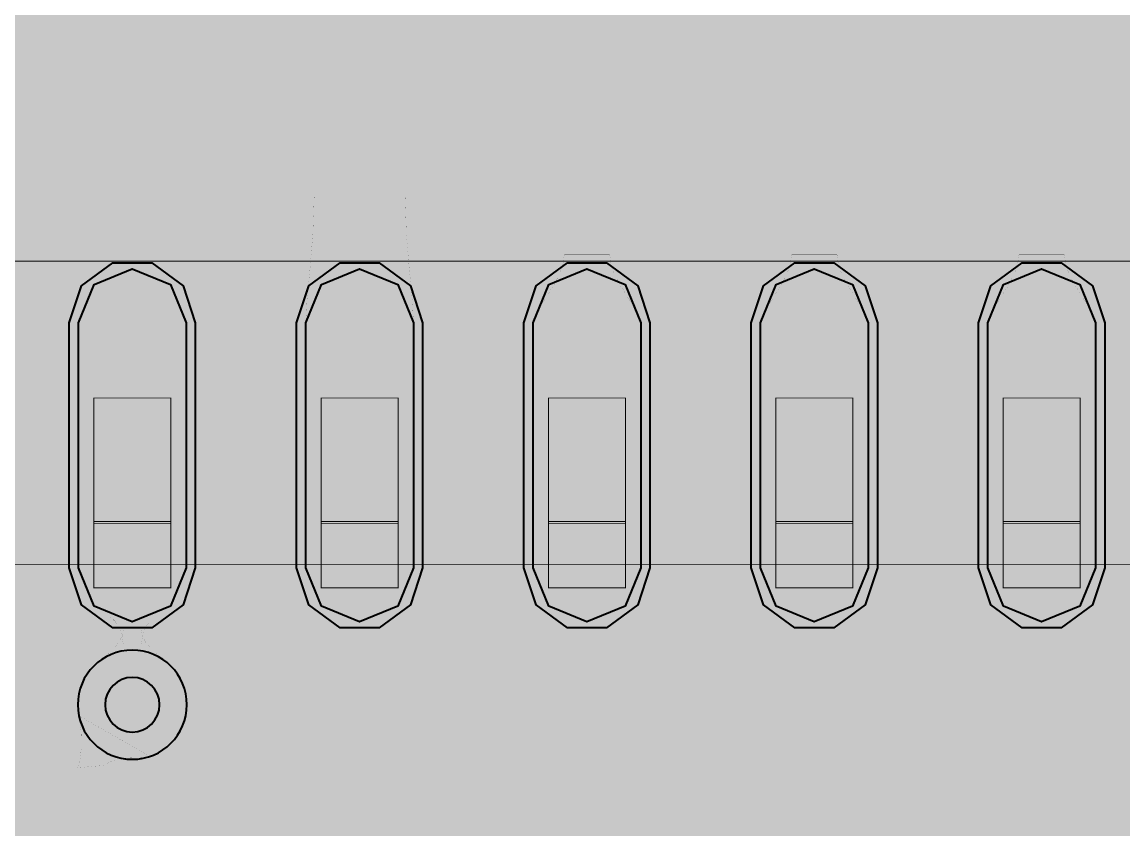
# Model space of a CAD drawing. Header units: millimetres. Extents: x 0 to 100, y -100 to 0.
# Drawn here: x 66.78 to 72.93, y -81.28 to -76.77 of the extents above; entities that cross this region are included whole.
import ezdxf

# ---------------------------------------------------------------- set-up
doc = ezdxf.new("R2010")
doc.units = ezdxf.units.MM
doc.header["$MEASUREMENT"] = 0
for name, color, linetype, true_color in [('Bottom-Layer', 7, 'Continuous', 0x0000ff), ('Component-Shape-Layer', 7, 'Continuous', 0x00cccc), ('Hole-Layer', 7, 'Continuous', 0x222222), ('Inner1', 7, 'Continuous', 0x999966), ('Inner2', 7, 'Continuous', 0x008000), ('Multi-Layer', 7, 'Continuous', 0xc0c0c0), ('Pin-Floating-Layer', 7, 'Continuous', 0xff99ff), ('Pin-Soldering-Layer', 7, 'Continuous', 0xcc9999), ('Top-Layer', 7, 'Continuous', 0xff0000), ('Top-Paste-Mask-Layer', 7, 'Continuous', 0x808080), ('Top-Silkscreen-Layer', 7, 'Continuous', 0xffcc00), ('Top-Solder-Mask-Layer', 7, 'Continuous', 0x800080)]:
    doc.layers.add(name, color=color, linetype=linetype, true_color=true_color)

msp = doc.modelspace()

# ---------------------------------------------------------------- hatches: boundary and pattern name
at = {"layer": 'Bottom-Layer'}
for points in [[(99.6419, -0.3581), (99.6419, -99.6419), (0.3581, -99.6419), (0.3581, -0.3581)], [(66.7295, -80.5817), (66.8184, -80.9132), (67.0611, -81.156), (67.3927, -81.2448), (67.7243, -81.156), (67.967, -80.9132), (68.0558, -80.5817), (67.967, -80.2501), (67.7243, -80.0074), (67.3927, -79.9185), (67.0611, -80.0074), (66.8184, -80.2501)]]:
    msp.add_hatch(color=256, dxfattribs=at).paths.add_polyline_path(points)
at = {"layer": 'Inner1'}
for points in [[(99.6419, -0.3581), (99.6419, -99.6419), (0.3581, -99.6419), (0.3581, -0.3581)], [(47.4913, -85.7694), (47.237, -85.7235), (47.0059, -85.8392), (43.1076, -89.7375), (42.9229, -89.7447), (42.7454, -89.7959), (51.4133, -81.128), (51.4897, -81.0892), (51.5564, -81.0352), (51.6008, -80.9908), (52.0418, -80.9908), (52.299, -81.1897), (52.6198, -81.2424), (52.9271, -81.1363), (53.1471, -80.8969), (53.2268, -80.5817), (53.1471, -80.2664), (52.9271, -80.027), (52.6198, -79.9209), (52.299, -79.9736), (52.0418, -80.1725), (51.4313, -80.1725), (51.2748, -80.2037), (51.142, -80.2924), (51.1201, -80.3142), (51.0442, -80.353), (50.9779, -80.4067), (44.4799, -86.9047), (44.4903, -86.8523), (44.4938, -86.7991), (44.4938, -86.5849), (44.542, -86.5293), (44.6862, -86.2176), (44.6386, -85.8774), (44.4142, -85.6174), (44.0847, -85.5203), (43.7551, -85.6174), (43.5308, -85.8774), (43.4831, -86.2176), (43.6273, -86.5293), (43.6755, -86.5849), (43.6755, -86.6296), (40.5675, -89.7375), (40.5117, -89.735), (40.4558, -89.7365), (43.104, -87.0884), (43.1926, -86.9556), (43.2238, -86.7991), (43.2238, -86.5849), (43.272, -86.5293), (43.4162, -86.2176), (43.3686, -85.8774), (43.1442, -85.6174), (42.8147, -85.5203), (42.4851, -85.6174), (42.2608, -85.8774), (42.2131, -86.2176), (42.3573, -86.5293), (42.4055, -86.5849), (42.4055, -86.6296), (39.2975, -89.7375), (38.9818, -89.7779), (38.7098, -89.9434), (38.5288, -90.2052), (38.4702, -90.5181), (38.544, -90.8277), (29.4535, -90.8277), (25.3557, -86.7299), (25.6556, -86.6992), (25.9039, -86.5283), (26.0396, -86.2591), (26.0293, -85.9578), (25.8756, -85.6985), (25.6163, -85.5448), (25.315, -85.5345), (25.0458, -85.6702), (24.8749, -85.9185), (24.8442, -86.2184), (24.7877, -86.1619), (24.7825, -86.0885), (24.6765, -85.7835), (24.4293, -85.5758), (24.1106, -85.5238), (23.8103, -85.6423), (23.6129, -85.8979), (23.5742, -86.2184), (23.5177, -86.1619), (23.5124, -86.0885), (23.4065, -85.7835), (23.1593, -85.5758), (22.8406, -85.5238), (22.5403, -85.6423), (22.3429, -85.8979), (22.3042, -86.2184), (22.2477, -86.1619), (22.2424, -86.0885), (22.1653, -85.8298), (21.9838, -85.6299), (21.7336, -85.5283), (21.4642, -85.545), (21.2285, -85.6768), (21.073, -85.8976), (20.909, -85.7335), (20.909, -83.1567), (22.8256, -81.24), (23.1482, -81.1988), (23.4125, -81.0093), (23.5548, -80.7169), (23.5411, -80.392), (23.3745, -80.1127), (23.0952, -79.9462), (22.7703, -79.9325), (22.478, -80.0748), (22.2884, -80.3391), (22.2473, -80.6616), (20.2109, -82.6981), (20.1222, -82.8308), (20.0911, -82.9873), (20.0911, -85.9299), (20.1506, -86.1423), (20.3117, -86.2929), (27.5262, -93.5074), (27.6588, -93.596), (27.8153, -93.6271), (44.1105, -93.6271), (44.267, -93.596), (44.3997, -93.5074), (44.6775, -93.2295), (44.7482, -93.2397), (44.7938, -93.248), (45.0939, -93.2503), (45.3717, -93.1369), (45.5845, -92.9253), (45.8596, -93.174), (46.2195, -93.264), (46.5794, -93.174), (46.8545, -92.9253), (47.1297, -93.174), (47.4895, -93.264), (47.8494, -93.174), (48.1245, -92.9253), (48.3997, -93.174), (48.7595, -93.264), (49.1194, -93.174), (49.3945, -92.9253), (49.6697, -93.174), (50.0295, -93.264), (50.3894, -93.174), (50.6645, -92.9253), (50.9397, -93.174), (51.2995, -93.264), (51.6594, -93.174), (51.9345, -92.9253), (52.2097, -93.174), (52.5695, -93.264), (52.9294, -93.174), (53.2045, -92.9253), (53.4797, -93.174), (53.8395, -93.264), (54.1994, -93.174), (54.4745, -92.9253), (54.7497, -93.174), (55.1095, -93.264), (55.4694, -93.174), (55.7445, -92.9253), (56.0197, -93.174), (56.3795, -93.264), (56.7394, -93.174), (57.0145, -92.9253), (57.2897, -93.174), (57.6495, -93.264), (58.0094, -93.174), (58.2845, -92.9253), (58.5597, -93.174), (58.9195, -93.264), (59.2794, -93.174), (59.5545, -92.9253), (59.8297, -93.174), (60.1895, -93.264), (60.5494, -93.174), (60.8245, -92.9253), (61.1133, -93.1811), (61.4903, -93.2634), (61.8594, -93.1511), (62.1267, -92.8728), (62.2241, -92.4995), (62.1267, -92.1261), (61.8594, -91.8479), (61.4903, -91.7356), (61.1133, -91.8178), (60.8245, -92.0737), (60.5494, -91.8249), (60.1895, -91.7349), (59.8297, -91.8249), (59.5545, -92.0737), (59.2794, -91.8249), (58.9195, -91.7349), (58.5597, -91.8249), (58.2845, -92.0737), (58.0094, -91.8249), (57.6495, -91.7349), (57.2897, -91.8249), (57.0145, -92.0737), (56.7394, -91.8249), (56.3795, -91.7349), (56.0197, -91.8249), (55.7445, -92.0737), (55.4694, -91.8249), (55.1095, -91.7349), (54.7497, -91.8249), (54.4745, -92.0737), (54.1994, -91.8249), (53.8395, -91.7349), (53.4797, -91.8249), (53.2045, -92.0737), (52.9294, -91.8249), (52.5695, -91.7349), (52.2097, -91.8249), (51.9345, -92.0737), (51.6594, -91.8249), (51.2995, -91.7349), (50.9397, -91.8249), (50.6645, -92.0737), (50.3894, -91.8249), (50.0295, -91.7349), (49.6697, -91.8249), (49.3945, -92.0737), (49.2108, -91.8824), (48.9728, -91.7653), (48.7092, -91.7366), (48.2294, -91.2568), (48.5299, -91.1477), (48.7595, -90.9253), (49.0347, -91.174), (49.3945, -91.264), (49.7544, -91.174), (50.0295, -90.9253), (50.3047, -91.174), (50.6645, -91.264), (51.0244, -91.174), (51.2995, -90.9253), (51.5747, -91.174), (51.9345, -91.264), (52.2944, -91.174), (52.5695, -90.9253), (52.8447, -91.174), (53.2045, -91.264), (53.5644, -91.174), (53.8395, -90.9253), (54.1147, -91.174), (54.4745, -91.264), (54.8344, -91.174), (55.1095, -90.9253), (55.3847, -91.174), (55.7445, -91.264), (56.1044, -91.174), (56.3795, -90.9253), (56.6547, -91.174), (57.0145, -91.264), (57.3744, -91.174), (57.6495, -90.9253), (57.9247, -91.174), (58.2845, -91.264), (58.6444, -91.174), (58.9195, -90.9253), (59.1947, -91.174), (59.5545, -91.264), (59.9144, -91.174), (60.1895, -90.9253), (60.4737, -91.1788), (60.845, -91.2638), (61.2111, -91.1591), (61.4814, -90.8907), (61.5171, -90.8333), (61.5557, -90.7815), (69.4988, -90.7815), (69.6554, -90.7504), (69.7881, -90.6617), (73.7092, -86.7406), (73.7826, -86.7353), (74.1051, -86.6169), (74.3119, -86.3426), (74.3371, -86.0001), (74.1727, -85.6985), (73.8711, -85.5341), (73.5286, -85.5593), (73.2543, -85.7661), (73.1359, -86.0885), (73.1306, -86.1619), (73.0741, -86.2184), (73.0354, -85.8979), (72.838, -85.6423), (72.5377, -85.5238), (72.219, -85.5758), (71.9718, -85.7835), (71.8659, -86.0885), (71.8606, -86.1619), (71.8041, -86.2184), (71.7654, -85.8979), (71.568, -85.6423), (71.2677, -85.5238), (70.949, -85.5758), (70.7018, -85.7835), (70.5959, -86.0885), (70.5906, -86.1619), (70.5341, -86.2184), (70.4954, -85.8979), (70.298, -85.6423), (69.9977, -85.5238), (69.679, -85.5758), (69.4318, -85.7835), (69.3259, -86.0885), (69.3206, -86.1619), (69.2641, -86.2184), (69.2254, -85.8979), (69.028, -85.6423), (68.7277, -85.5238), (68.409, -85.5758), (68.1618, -85.7835), (68.0559, -86.0885), (68.0506, -86.1619), (67.9941, -86.2184), (67.9554, -85.8979), (67.758, -85.6423), (67.4577, -85.5238), (67.139, -85.5758), (66.8918, -85.7835), (66.7859, -86.0885), (66.7806, -86.1619), (66.7241, -86.2184), (66.6854, -85.8979), (66.488, -85.6423), (66.1877, -85.5238), (65.869, -85.5758), (65.6218, -85.7835), (65.5158, -86.0885), (65.5106, -86.1619), (63.9428, -87.7297), (60.9374, -87.7297), (67.423, -81.2441), (67.7284, -81.1535), (67.9563, -80.9311), (68.0542, -80.628), (67.9995, -80.3142), (67.8048, -80.0621), (67.5151, -79.9299), (67.1971, -79.948), (66.9242, -80.1123), (66.7594, -80.3849), (66.7407, -80.7028), (66.7488, -80.7611), (59.9842, -87.5257), (58.095, -87.5257), (58.8802, -86.7406), (58.9536, -86.7353), (59.276, -86.6169), (59.4829, -86.3426), (59.5081, -86.0001), (59.3437, -85.6985), (59.0421, -85.5341), (58.6995, -85.5593), (58.4253, -85.7661), (58.3068, -86.0885), (58.3016, -86.1619), (58.2451, -86.2184), (58.2064, -85.8979), (58.009, -85.6423), (57.7087, -85.5238), (57.39, -85.5758), (57.1428, -85.7835), (57.0368, -86.0885), (57.0316, -86.1619), (56.9751, -86.2184), (56.9364, -85.8979), (56.739, -85.6423), (56.4387, -85.5238), (56.12, -85.5758), (55.8728, -85.7835), (55.7668, -86.0885), (55.7616, -86.1619), (55.7051, -86.2184), (55.6664, -85.8979), (55.469, -85.6423), (55.1687, -85.5238), (54.85, -85.5758), (54.6028, -85.7835), (54.4968, -86.0885), (54.4916, -86.1619), (54.4351, -86.2184), (54.3964, -85.8979), (54.199, -85.6423), (53.8987, -85.5238), (53.58, -85.5758), (53.3328, -85.7835), (53.2268, -86.0885), (53.2216, -86.1619), (53.1651, -86.2184), (53.1264, -85.8979), (52.929, -85.6423), (52.6287, -85.5238), (52.31, -85.5758), (52.0628, -85.7835), (51.9568, -86.0885), (51.9516, -86.1619), (51.9412, -86.1723), (51.9002, -86.1723), (51.8645, -85.9187), (51.7275, -85.7023), (51.5136, -85.5615), (51.2606, -85.5212), (51.0135, -85.5887), (50.8161, -85.7519), (50.8013, -85.7694)]]:
    msp.add_hatch(color=256, dxfattribs=at).paths.add_polyline_path(points)
at = {"layer": 'Inner2'}
for points in [[(99.6419, -0.3581), (99.6419, -99.6419), (0.3581, -99.6419), (0.3581, -0.3581)], [(20.1504, -80.4768), (21.8448, -80.4768), (22.0839, -80.3854), (22.2008, -80.1577), (22.3957, -80.1577), (22.2616, -80.4236), (22.2574, -80.7213), (22.3838, -80.9909), (22.6155, -81.178), (22.9056, -81.2448), (23.1958, -81.178), (23.4274, -80.9909), (23.5539, -80.7213), (23.5496, -80.4236), (23.4156, -80.1577), (52.0537, -80.1577), (51.9196, -80.4236), (51.9154, -80.7213), (52.0418, -80.9909), (52.2735, -81.178), (52.5637, -81.2448), (52.8538, -81.178), (53.0855, -80.9909), (53.2119, -80.7213), (53.2077, -80.4236), (53.0736, -80.1577), (66.8827, -80.1577), (66.7487, -80.4236), (66.7444, -80.7213), (66.8709, -80.9909), (67.1025, -81.178), (67.3927, -81.2448), (67.6828, -81.178), (67.9145, -80.9909), (68.041, -80.7213), (68.0367, -80.4236), (67.9026, -80.1577), (75.3352, -80.1577), (75.4428, -80.2198), (75.5652, -80.2413), (85.7252, -80.2413), (85.9042, -80.1933), (86.0353, -80.0622), (86.0833, -79.8832), (86.0833, -70.5698), (86.1526, -70.4067), (86.1763, -70.2311), (86.1526, -70.0556), (86.0833, -69.8925), (86.0833, -68.0721), (86.0353, -67.8931), (85.9042, -67.762), (85.7252, -67.714), (75.5652, -67.714), (75.3861, -67.762), (75.255, -67.8931), (75.207, -68.0721), (75.207, -77.747), (22.203, -77.747), (22.203, -22.2029), (83.5252, -22.2029), (83.7042, -22.1549), (83.8353, -22.0238), (83.8833, -21.8447), (83.8833, -20.1503), (83.8353, -19.9712), (83.7042, -19.8401), (83.5252, -19.7922), (32.8903, -19.7922), (33.176, -19.571), (33.3033, -19.2329), (33.2346, -18.8783), (32.9901, -18.6123), (32.6425, -18.5139), (32.2949, -18.6123), (32.0505, -18.8783), (31.9817, -19.2329), (32.1091, -19.571), (32.3947, -19.7922), (22.203, -19.7922), (22.203, -17.3022), (22.155, -17.1231), (22.0239, -16.992), (21.8448, -16.9441), (21.0819, -16.9441), (20.7518, -16.8561), (20.4218, -16.9441), (20.1504, -16.9441), (19.9713, -16.992), (19.8402, -17.1231), (19.7923, -17.3022), (19.7923, -22.8694), (19.5998, -22.5913), (19.2885, -22.459), (18.9547, -22.5135), (18.7016, -22.7379), (18.6075, -23.0628), (18.7016, -23.3877), (18.9547, -23.6121), (19.2885, -23.6666), (19.5998, -23.5343), (19.7923, -23.2562), (19.7923, -67.3564), (19.5998, -67.0783), (19.2885, -66.9461), (18.9547, -67.0006), (18.7016, -67.225), (18.6075, -67.5498), (18.7016, -67.8747), (18.9547, -68.0991), (19.2885, -68.1536), (19.5998, -68.0214), (19.7923, -67.7432), (19.7923, -77.747), (16.891, -77.747), (16.712, -77.795), (16.5809, -77.9261), (16.5329, -78.1052), (16.5329, -79.7996), (16.5809, -79.9787), (16.712, -80.1097), (16.891, -80.1577), (19.7944, -80.1577), (19.9113, -80.3854)], [(16.891, -79.7996), (16.891, -78.1052), (79.5805, -78.1052), (79.5805, -79.7996)]]:
    msp.add_hatch(color=256, dxfattribs=at).paths.add_polyline_path(points)
at = {"layer": 'Pin-Floating-Layer'}
for points in [[(67.1777, -79.5589), (67.6077, -79.5589), (67.6077, -79.9289), (67.1777, -79.9289)], [(67.1777, -79.5589), (67.6077, -79.5589), (67.6077, -79.9289), (67.1777, -79.9289)], [(68.4477, -79.5589), (68.8777, -79.5589), (68.8777, -79.9289), (68.4477, -79.9289)], [(68.4477, -79.5589), (68.8777, -79.5589), (68.8777, -79.9289), (68.4477, -79.9289)], [(69.7177, -79.5589), (70.1477, -79.5589), (70.1477, -79.9289), (69.7177, -79.9289)], [(69.7177, -79.5589), (70.1477, -79.5589), (70.1477, -79.9289), (69.7177, -79.9289)], [(70.9877, -79.5589), (71.4177, -79.5589), (71.4177, -79.9289), (70.9877, -79.9289)], [(70.9877, -79.5589), (71.4177, -79.5589), (71.4177, -79.9289), (70.9877, -79.9289)], [(72.2577, -79.5589), (72.6877, -79.5589), (72.6877, -79.9289), (72.2577, -79.9289)], [(72.2577, -79.5589), (72.6877, -79.5589), (72.6877, -79.9289), (72.2577, -79.9289)]]:
    msp.add_hatch(color=256, dxfattribs=at).paths.add_polyline_path(points)
at = {"layer": 'Pin-Soldering-Layer'}
for points in [[(67.1777, -78.8689), (67.6077, -78.8689), (67.6077, -79.5689), (67.1777, -79.5689)], [(67.1777, -78.8689), (67.6077, -78.8689), (67.6077, -79.5689), (67.1777, -79.5689)], [(68.4477, -78.8689), (68.8777, -78.8689), (68.8777, -79.5689), (68.4477, -79.5689)], [(68.4477, -78.8689), (68.8777, -78.8689), (68.8777, -79.5689), (68.4477, -79.5689)], [(69.7177, -78.8689), (70.1477, -78.8689), (70.1477, -79.5689), (69.7177, -79.5689)], [(69.7177, -78.8689), (70.1477, -78.8689), (70.1477, -79.5689), (69.7177, -79.5689)], [(70.9877, -78.8689), (71.4177, -78.8689), (71.4177, -79.5689), (70.9877, -79.5689)], [(70.9877, -78.8689), (71.4177, -78.8689), (71.4177, -79.5689), (70.9877, -79.5689)], [(72.2577, -78.8689), (72.6877, -78.8689), (72.6877, -79.5689), (72.2577, -79.5689)], [(72.2577, -78.8689), (72.6877, -78.8689), (72.6877, -79.5689), (72.2577, -79.5689)]]:
    msp.add_hatch(color=256, dxfattribs=at).paths.add_polyline_path(points)
at = {"layer": 'Top-Layer'}
for points in [[(99.6419, -0.3581), (99.6419, -99.6419), (0.3581, -99.6419), (0.3581, -0.3581)], [(71.366, -75.3541), (71.1148, -75.3396), (70.8762, -75.4196), (70.6846, -75.5829), (70.5677, -75.8057), (70.4245, -75.552), (70.1864, -75.3842), (69.8993, -75.3346), (69.6187, -75.4128), (69.3986, -75.6037), (69.2817, -75.8705), (69.2904, -76.1617), (69.423, -76.4211), (69.4389, -76.4427), (69.4475, -76.4584), (69.4475, -78.0026), (69.3656, -78.1128), (69.3083, -78.2375), (69.2969, -78.1182), (69.2816, -77.9334), (69.2748, -77.7382), (69.2267, -77.508), (69.0955, -77.313), (68.531, -76.7484), (68.3324, -76.6157), (68.0981, -76.5691), (60.9861, -76.5691), (60.7518, -76.6157), (60.5533, -76.7484), (59.7508, -77.5508), (59.6204, -77.7441), (59.5716, -77.9721), (59.5654, -78.0899), (59.5512, -78.2032), (59.5437, -78.2551), (59.3669, -77.9702), (59.0728, -77.8092), (58.7375, -77.8137), (58.4478, -77.9825), (58.2787, -78.2721), (58.2197, -78.1284), (58.1288, -78.0026), (58.1288, -76.114), (58.0919, -75.9283), (57.9867, -75.7709), (57.1231, -74.9073), (70.9192, -74.9073)], [(67.6937, -79.8178), (67.6055, -80.0306), (67.3927, -80.1188), (67.1798, -80.0306), (67.0917, -79.8178), (67.0917, -78.4488), (67.1798, -78.236), (67.3927, -78.1478), (67.6055, -78.236), (67.6937, -78.4488)], [(68.9637, -79.8178), (68.8755, -80.0306), (68.6627, -80.1188), (68.4498, -80.0306), (68.3617, -79.8178), (68.3617, -78.4488), (68.4498, -78.236), (68.6627, -78.1478), (68.8755, -78.236), (68.9637, -78.4488)], [(70.2337, -79.8178), (70.1455, -80.0306), (69.9327, -80.1188), (69.7198, -80.0306), (69.6317, -79.8178), (69.6317, -78.4488), (69.7198, -78.236), (69.9327, -78.1478), (70.1455, -78.236), (70.2337, -78.4488)], [(71.5037, -79.8178), (71.4155, -80.0306), (71.2027, -80.1188), (70.9898, -80.0306), (70.9017, -79.8178), (70.9017, -78.4488), (70.9898, -78.236), (71.2027, -78.1478), (71.4155, -78.236), (71.5037, -78.4488)], [(72.7737, -79.8178), (72.6855, -80.0306), (72.4727, -80.1188), (72.2598, -80.0306), (72.1717, -79.8178), (72.1717, -78.4488), (72.2598, -78.236), (72.4727, -78.1478), (72.6855, -78.236), (72.7737, -78.4488)]]:
    msp.add_hatch(color=256, dxfattribs=at).paths.add_polyline_path(points)
at = {"layer": 'Top-Paste-Mask-Layer'}
for points in [[(67.6937, -79.8178), (67.6055, -80.0306), (67.3927, -80.1188), (67.1798, -80.0306), (67.0917, -79.8178), (67.0917, -78.4488), (67.1798, -78.236), (67.3927, -78.1478), (67.6055, -78.236), (67.6937, -78.4488)], [(68.9637, -79.8178), (68.8755, -80.0306), (68.6627, -80.1188), (68.4498, -80.0306), (68.3617, -79.8178), (68.3617, -78.4488), (68.4498, -78.236), (68.6627, -78.1478), (68.8755, -78.236), (68.9637, -78.4488)], [(70.2337, -79.8178), (70.1455, -80.0306), (69.9327, -80.1188), (69.7198, -80.0306), (69.6317, -79.8178), (69.6317, -78.4488), (69.7198, -78.236), (69.9327, -78.1478), (70.1455, -78.236), (70.2337, -78.4488)], [(71.5037, -79.8178), (71.4155, -80.0306), (71.2027, -80.1188), (70.9898, -80.0306), (70.9017, -79.8178), (70.9017, -78.4488), (70.9898, -78.236), (71.2027, -78.1478), (71.4155, -78.236), (71.5037, -78.4488)], [(72.7737, -79.8178), (72.6855, -80.0306), (72.4727, -80.1188), (72.2598, -80.0306), (72.1717, -79.8178), (72.1717, -78.4488), (72.2598, -78.236), (72.4727, -78.1478), (72.6855, -78.236), (72.7737, -78.4488)]]:
    msp.add_hatch(color=256, dxfattribs=at).paths.add_polyline_path(points)
at = {"layer": 'Top-Solder-Mask-Layer'}
for points in [[(67.7447, -79.8178), (67.6775, -80.0247), (67.5015, -80.1526), (67.2839, -80.1526), (67.1079, -80.0247), (67.0407, -79.8178), (67.0407, -78.4488), (67.1079, -78.2419), (67.2839, -78.114), (67.5015, -78.114), (67.6775, -78.2419), (67.7447, -78.4488)], [(69.0147, -79.8178), (68.9475, -80.0247), (68.7715, -80.1526), (68.5539, -80.1526), (68.3779, -80.0247), (68.3107, -79.8178), (68.3107, -78.4488), (68.3779, -78.2419), (68.5539, -78.114), (68.7715, -78.114), (68.9475, -78.2419), (69.0147, -78.4488)], [(70.2847, -79.8178), (70.2175, -80.0247), (70.0415, -80.1526), (69.8239, -80.1526), (69.6479, -80.0247), (69.5807, -79.8178), (69.5807, -78.4488), (69.6479, -78.2419), (69.8239, -78.114), (70.0415, -78.114), (70.2175, -78.2419), (70.2847, -78.4488)], [(71.5547, -79.8178), (71.4875, -80.0247), (71.3115, -80.1526), (71.0939, -80.1526), (70.9179, -80.0247), (70.8507, -79.8178), (70.8507, -78.4488), (70.9179, -78.2419), (71.0939, -78.114), (71.3115, -78.114), (71.4875, -78.2419), (71.5547, -78.4488)], [(72.8247, -79.8178), (72.7575, -80.0247), (72.5815, -80.1526), (72.3639, -80.1526), (72.1879, -80.0247), (72.1207, -79.8178), (72.1207, -78.4488), (72.1879, -78.2419), (72.3639, -78.114), (72.5815, -78.114), (72.7575, -78.2419), (72.8247, -78.4488)]]:
    msp.add_hatch(color=256, dxfattribs=at).paths.add_polyline_path(points)

# ---------------------------------------------------------------- linework, layer by layer
at = {"layer": 'Bottom-Layer', "const_width": 0.0508}
msp.add_lwpolyline([(66.7295, -80.5817), (66.8184, -80.9132), (67.0611, -81.156), (67.3927, -81.2448), (67.7243, -81.156), (67.967, -80.9132), (68.0558, -80.5817), (67.967, -80.2501), (67.7243, -80.0074), (67.3927, -79.9185), (67.0611, -80.0074), (66.8184, -80.2501)], close=True, dxfattribs=at)
at = {"layer": 'Component-Shape-Layer', "const_width": 0.0508}
msp.add_lwpolyline([(65.6177, -83.8189), (65.6177, -79.9189), (75.5177, -79.9189), (75.5177, -83.8189)], close=True, dxfattribs=at)
msp.add_lwpolyline([(65.6177, -83.8189), (65.6177, -79.9189), (75.5177, -79.9189), (75.5177, -83.8189)], close=True, dxfattribs=at)
at = {"layer": 'Hole-Layer'}
msp.add_lwpolyline([(67.2402, -80.5817, 1), (67.5452, -80.5817, 1)], format="xyb", close=True, dxfattribs=at)
at = {"layer": 'Inner1'}
for points, const_width in [([(60.9374, -87.7297), (67.423, -81.2441), (67.7284, -81.1535), (67.9563, -80.9311), (68.0542, -80.628), (67.9995, -80.3142), (67.8048, -80.0621), (67.5151, -79.9299), (67.1971, -79.948), (66.9242, -80.1123), (66.7594, -80.3849), (66.7407, -80.7028)], 0.0508), ([(67.3927, -80.6959), (60.1537, -87.9349)], 0.102)]:
    msp.add_lwpolyline(points, dxfattribs=dict(at, const_width=const_width))
at = {"layer": 'Inner1', "const_width": 0.000254}
msp.add_lwpolyline([(67.2401, -80.9205), (67.0824, -80.9341), (67.0924, -80.9177), (67.1002, -80.8923), (67.1084, -80.821), (67.1066, -80.7336), (67.0941, -80.6438), (67.4917, -80.8701), (67.4694, -80.8746), (67.4404, -80.8766), (67.3704, -80.8789), (67.3335, -80.8824), (67.2981, -80.8895), (67.2663, -80.9017)], close=True, dxfattribs=at)
at = {"layer": 'Inner2', "const_width": 0.0508}
for points in [[(75.207, -68.0721), (75.207, -77.747), (22.203, -77.747)], [(66.7444, -80.7213), (66.8709, -80.9909), (67.1025, -81.178), (67.3927, -81.2448), (67.6828, -81.178), (67.9145, -80.9909), (68.041, -80.7213), (68.0367, -80.4236), (67.9026, -80.1577), (75.3352, -80.1577), (75.4428, -80.2198), (75.5652, -80.2413), (85.7252, -80.2413), (85.9042, -80.1933), (86.0353, -80.0622), (86.0833, -79.8832), (86.0833, -70.5698)], [(53.0736, -80.1577), (66.8827, -80.1577), (66.7487, -80.4236)]]:
    msp.add_lwpolyline(points, dxfattribs=at)
at = {"layer": 'Inner2', "const_width": 0.00508}
msp.add_lwpolyline([(16.891, -79.7996), (16.891, -78.1052), (79.5805, -78.1052), (79.5805, -79.7996)], close=True, dxfattribs=at)
at = {"layer": 'Multi-Layer'}
msp.add_lwpolyline([(67.0877, -80.5817, 1), (67.6977, -80.5817), (67.6977, -80.5817, 1), (67.0877, -80.5817)], format="xyb", dxfattribs=at)
at = {"layer": 'Pin-Floating-Layer', "const_width": 0.00508}
for points in [[(67.1777, -79.5589), (67.6077, -79.5589), (67.6077, -79.9289), (67.1777, -79.9289)], [(67.1777, -79.5589), (67.6077, -79.5589), (67.6077, -79.9289), (67.1777, -79.9289)], [(68.4477, -79.5589), (68.8777, -79.5589), (68.8777, -79.9289), (68.4477, -79.9289)], [(68.4477, -79.5589), (68.8777, -79.5589), (68.8777, -79.9289), (68.4477, -79.9289)], [(69.7177, -79.5589), (70.1477, -79.5589), (70.1477, -79.9289), (69.7177, -79.9289)], [(69.7177, -79.5589), (70.1477, -79.5589), (70.1477, -79.9289), (69.7177, -79.9289)], [(70.9877, -79.5589), (71.4177, -79.5589), (71.4177, -79.9289), (70.9877, -79.9289)], [(70.9877, -79.5589), (71.4177, -79.5589), (71.4177, -79.9289), (70.9877, -79.9289)], [(72.2577, -79.5589), (72.6877, -79.5589), (72.6877, -79.9289), (72.2577, -79.9289)], [(72.2577, -79.5589), (72.6877, -79.5589), (72.6877, -79.9289), (72.2577, -79.9289)]]:
    msp.add_lwpolyline(points, close=True, dxfattribs=at)
at = {"layer": 'Pin-Soldering-Layer', "const_width": 0.00508}
for points in [[(67.1777, -78.8689), (67.6077, -78.8689), (67.6077, -79.5689), (67.1777, -79.5689)], [(67.1777, -78.8689), (67.6077, -78.8689), (67.6077, -79.5689), (67.1777, -79.5689)], [(68.4477, -78.8689), (68.8777, -78.8689), (68.8777, -79.5689), (68.4477, -79.5689)], [(68.4477, -78.8689), (68.8777, -78.8689), (68.8777, -79.5689), (68.4477, -79.5689)], [(69.7177, -78.8689), (70.1477, -78.8689), (70.1477, -79.5689), (69.7177, -79.5689)], [(69.7177, -78.8689), (70.1477, -78.8689), (70.1477, -79.5689), (69.7177, -79.5689)], [(70.9877, -78.8689), (71.4177, -78.8689), (71.4177, -79.5689), (70.9877, -79.5689)], [(70.9877, -78.8689), (71.4177, -78.8689), (71.4177, -79.5689), (70.9877, -79.5689)], [(72.2577, -78.8689), (72.6877, -78.8689), (72.6877, -79.5689), (72.2577, -79.5689)], [(72.2577, -78.8689), (72.6877, -78.8689), (72.6877, -79.5689), (72.2577, -79.5689)]]:
    msp.add_lwpolyline(points, close=True, dxfattribs=at)
at = {"layer": 'Top-Layer'}
for points, const_width in [([(72.4727, -79.1333), (72.4727, -75.7747)], 0.254), ([(69.9327, -79.1333), (69.9327, -75.9969)], 0.254), ([(71.2027, -79.1333), (71.2027, -75.9969)], 0.254), ([(69.4475, -76.4584), (69.4475, -78.0026), (69.3656, -78.1128), (69.3083, -78.2375), (69.2969, -78.1182), (69.2816, -77.9334), (69.2748, -77.7382), (69.2267, -77.508), (69.0955, -77.313), (68.531, -76.7484), (68.3324, -76.6157)], 0.0508), ([(60.9861, -77.1813), (68.0981, -77.1813)], 0.508), ([(68.0981, -77.1813), (68.6627, -77.7458)], 0.508), ([(68.6627, -77.7458), (68.6627, -79.0477)], 0.508), ([(67.3927, -79.1333), (67.3927, -80.5817)], 0.1016), ([(66.5683, -80.3035), (66.7577, -79.9946), (66.7968, -80.0995), (66.853, -80.1963), (66.7313, -80.5337), (66.8031, -80.8851), (67.0473, -81.1478), (67.3927, -81.2448), (67.738, -81.1478), (67.9823, -80.8851), (68.0541, -80.5337), (67.9323, -80.1963), (67.9886, -80.0995), (68.0277, -79.9946), (68.1993, -80.2866), (68.4933, -80.4548), (68.832, -80.4548), (69.126, -80.2866), (69.2977, -79.9946), (69.4693, -80.2866), (69.7633, -80.4548), (70.102, -80.4548), (70.3961, -80.2866), (70.5677, -79.9946), (70.7393, -80.2866), (71.0333, -80.4548), (71.3721, -80.4548), (71.6661, -80.2866), (71.8377, -79.9946), (72.0093, -80.2866), (72.3033, -80.4548), (72.6421, -80.4548), (72.9361, -80.2866), (73.1077, -79.9946)], 0.0508)]:
    msp.add_lwpolyline(points, dxfattribs=dict(at, const_width=const_width))
at = {"layer": 'Top-Layer', "const_width": 0.000254}
for points in [[(68.4087, -77.7458), (68.9167, -77.7458), (68.924, -77.9545), (68.9402, -78.1499), (68.9563, -78.3191), (68.9637, -78.4488), (68.3617, -78.4488), (68.369, -78.3191), (68.3852, -78.1499), (68.4013, -77.9545)], [(69.8057, -78.0678), (70.0597, -78.0678), (70.0672, -78.1245), (70.0869, -78.1799), (70.1147, -78.2333), (70.1467, -78.2841), (70.2065, -78.3754), (70.2262, -78.4147), (70.2337, -78.4488), (69.6317, -78.4488), (69.6392, -78.4147), (69.6589, -78.3754), (69.7187, -78.2841), (69.7506, -78.2333), (69.7785, -78.1799), (69.7982, -78.1245)], [(71.0757, -78.0678), (71.3297, -78.0678), (71.3372, -78.1245), (71.3569, -78.1799), (71.3847, -78.2333), (71.4167, -78.2841), (71.4765, -78.3754), (71.4962, -78.4147), (71.5037, -78.4488), (70.9017, -78.4488), (70.9092, -78.4147), (70.9289, -78.3754), (70.9887, -78.2841), (71.0206, -78.2333), (71.0485, -78.1799), (71.0682, -78.1245)], [(72.3457, -78.0678), (72.5997, -78.0678), (72.6072, -78.1245), (72.6269, -78.1799), (72.6547, -78.2333), (72.6867, -78.2841), (72.7465, -78.3754), (72.7662, -78.4147), (72.7737, -78.4488), (72.1717, -78.4488), (72.1792, -78.4147), (72.1989, -78.3754), (72.2587, -78.2841), (72.2906, -78.2333), (72.3185, -78.1799), (72.3382, -78.1245)], [(67.4435, -80.2431), (67.3419, -80.2431), (67.3353, -80.1971), (67.3181, -80.1516), (67.2937, -80.1138), (67.2799, -80.0999), (67.2657, -80.0907), (67.5197, -80.0907), (67.5055, -80.0999), (67.4917, -80.1138), (67.4673, -80.1516), (67.45, -80.1971)], [(67.3419, -80.1664), (67.4435, -80.1664), (67.4496, -80.1984), (67.4661, -80.2299), (67.4901, -80.2605), (67.5187, -80.2896), (67.5781, -80.341), (67.6214, -80.3799), (67.1639, -80.3799), (67.2072, -80.341), (67.2667, -80.2896), (67.2953, -80.2605), (67.3192, -80.2299), (67.3357, -80.1984)]]:
    msp.add_lwpolyline(points, close=True, dxfattribs=at)
at = {"layer": 'Top-Layer'}
for points in [[(67.6937, -79.8178), (67.6055, -80.0306), (67.3927, -80.1188), (67.1798, -80.0306), (67.0917, -79.8178), (67.0917, -78.4488), (67.1798, -78.236), (67.3927, -78.1478), (67.6055, -78.236), (67.6937, -78.4488)], [(68.9637, -79.8178), (68.8755, -80.0306), (68.6627, -80.1188), (68.4498, -80.0306), (68.3617, -79.8178), (68.3617, -78.4488), (68.4498, -78.236), (68.6627, -78.1478), (68.8755, -78.236), (68.9637, -78.4488)], [(70.2337, -79.8178), (70.1455, -80.0306), (69.9327, -80.1188), (69.7198, -80.0306), (69.6317, -79.8178), (69.6317, -78.4488), (69.7198, -78.236), (69.9327, -78.1478), (70.1455, -78.236), (70.2337, -78.4488)], [(71.5037, -79.8178), (71.4155, -80.0306), (71.2027, -80.1188), (70.9898, -80.0306), (70.9017, -79.8178), (70.9017, -78.4488), (70.9898, -78.236), (71.2027, -78.1478), (71.4155, -78.236), (71.5037, -78.4488)], [(72.7737, -79.8178), (72.6855, -80.0306), (72.4727, -80.1188), (72.2598, -80.0306), (72.1717, -79.8178), (72.1717, -78.4488), (72.2598, -78.236), (72.4727, -78.1478), (72.6855, -78.236), (72.7737, -78.4488)]]:
    msp.add_lwpolyline(points, close=True, dxfattribs=at)
at = {"layer": 'Top-Paste-Mask-Layer'}
for points in [[(67.6937, -79.8178), (67.6055, -80.0306), (67.3927, -80.1188), (67.1798, -80.0306), (67.0917, -79.8178), (67.0917, -78.4488), (67.1798, -78.236), (67.3927, -78.1478), (67.6055, -78.236), (67.6937, -78.4488)], [(68.9637, -79.8178), (68.8755, -80.0306), (68.6627, -80.1188), (68.4498, -80.0306), (68.3617, -79.8178), (68.3617, -78.4488), (68.4498, -78.236), (68.6627, -78.1478), (68.8755, -78.236), (68.9637, -78.4488)], [(70.2337, -79.8178), (70.1455, -80.0306), (69.9327, -80.1188), (69.7198, -80.0306), (69.6317, -79.8178), (69.6317, -78.4488), (69.7198, -78.236), (69.9327, -78.1478), (70.1455, -78.236), (70.2337, -78.4488)], [(71.5037, -79.8178), (71.4155, -80.0306), (71.2027, -80.1188), (70.9898, -80.0306), (70.9017, -79.8178), (70.9017, -78.4488), (70.9898, -78.236), (71.2027, -78.1478), (71.4155, -78.236), (71.5037, -78.4488)], [(72.7737, -79.8178), (72.6855, -80.0306), (72.4727, -80.1188), (72.2598, -80.0306), (72.1717, -79.8178), (72.1717, -78.4488), (72.2598, -78.236), (72.4727, -78.1478), (72.6855, -78.236), (72.7737, -78.4488)]]:
    msp.add_lwpolyline(points, close=True, dxfattribs=at)
at = {"layer": 'Top-Silkscreen-Layer', "const_width": 0.1524}
msp.add_lwpolyline([(65.5415, -80.3475), (75.5939, -80.3475)], dxfattribs=at)
msp.add_lwpolyline([(65.5415, -80.3475), (75.5939, -80.3475)], dxfattribs=at)
at = {"layer": 'Top-Solder-Mask-Layer'}
for points in [[(67.7447, -79.8178), (67.6775, -80.0247), (67.5015, -80.1526), (67.2839, -80.1526), (67.1079, -80.0247), (67.0407, -79.8178), (67.0407, -78.4488), (67.1079, -78.2419), (67.2839, -78.114), (67.5015, -78.114), (67.6775, -78.2419), (67.7447, -78.4488)], [(69.0147, -79.8178), (68.9475, -80.0247), (68.7715, -80.1526), (68.5539, -80.1526), (68.3779, -80.0247), (68.3107, -79.8178), (68.3107, -78.4488), (68.3779, -78.2419), (68.5539, -78.114), (68.7715, -78.114), (68.9475, -78.2419), (69.0147, -78.4488)], [(70.2847, -79.8178), (70.2175, -80.0247), (70.0415, -80.1526), (69.8239, -80.1526), (69.6479, -80.0247), (69.5807, -79.8178), (69.5807, -78.4488), (69.6479, -78.2419), (69.8239, -78.114), (70.0415, -78.114), (70.2175, -78.2419), (70.2847, -78.4488)], [(71.5547, -79.8178), (71.4875, -80.0247), (71.3115, -80.1526), (71.0939, -80.1526), (70.9179, -80.0247), (70.8507, -79.8178), (70.8507, -78.4488), (70.9179, -78.2419), (71.0939, -78.114), (71.3115, -78.114), (71.4875, -78.2419), (71.5547, -78.4488)], [(72.8247, -79.8178), (72.7575, -80.0247), (72.5815, -80.1526), (72.3639, -80.1526), (72.1879, -80.0247), (72.1207, -79.8178), (72.1207, -78.4488), (72.1879, -78.2419), (72.3639, -78.114), (72.5815, -78.114), (72.7575, -78.2419), (72.8247, -78.4488)]]:
    msp.add_lwpolyline(points, close=True, dxfattribs=at)

doc.saveas('drawing.dxf')
